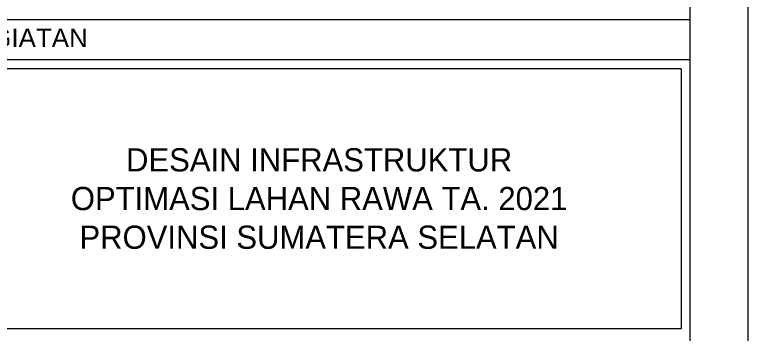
# Model space of a CAD drawing. Header units: metres. Extents: x 84 to 651, y -102 to 458.
# Drawn here: x 193.72 to 200.05, y -78.9 to -76.15 of the extents above; entities that cross this region are included whole.
import ezdxf

# ---------------------------------------------------------------- set-up
doc = ezdxf.new("R2010")
doc.units = ezdxf.units.M
doc.header["$LTSCALE"] = 0.05
doc.header["$MEASUREMENT"] = 0
doc.layers.add('Layout', color=7, linetype='Continuous', lineweight=15)
doc.styles.add('Isian Kop', font='ARLRDBD.TTF', dxfattribs={"height": 3})
doc.styles.get("Standard").update_dxf_attribs({"font": 'arial.ttf', "height": 0.2})

# ---------------------------------------------------------------- blocks, each defined once
blk = doc.blocks.new('LayA3')
at = {"layer": 'Layout'}
for p, q in [((415, 5), (415, 292)), ((351, 252.856), (415, 252.856)), ((351, 249.411), (415, 249.411)), ((414.2, 248.611), (351.8, 248.611)), ((414.2, 248.611), (414.2, 226.211)), ((414.2, 226.211), (351.8, 226.211))]:
    blk.add_line(p, q, dxfattribs=at)
blk.add_lwpolyline([(0, 0), (420, 0), (420, 297), (0, 297)], close=True, dxfattribs=at)
at = {"layer": 'Layout', "insert": (351.757, 251.261), "char_height": 1.6, "width": 21.02261, "attachment_point": 4}
blk.add_mtext('KEGIATAN', dxfattribs=at)
at = {"layer": 'Layout', "insert": (383, 237.411), "char_height": 2, "attachment_point": 5, "style": 'Isian Kop'}
blk.add_mtext_dynamic_manual_height_columns('DESAIN INFRASTRUKTUR\\POPTIMASI LAHAN RAWA TA. 2021\\PPROVINSI SUMATERA SELATAN', width=56.76232, gutter_width=1.2, heights=[0], dxfattribs=at)

msp = doc.modelspace()

# ---------------------------------------------------------------- block references
at = {"layer": 'Layout', "xscale": 0.1, "yscale": 0.1, "zscale": 0.1}
msp.add_blockref('LayA3', (158.0452, -101.4766), dxfattribs=at)

doc.saveas('drawing.dxf')
